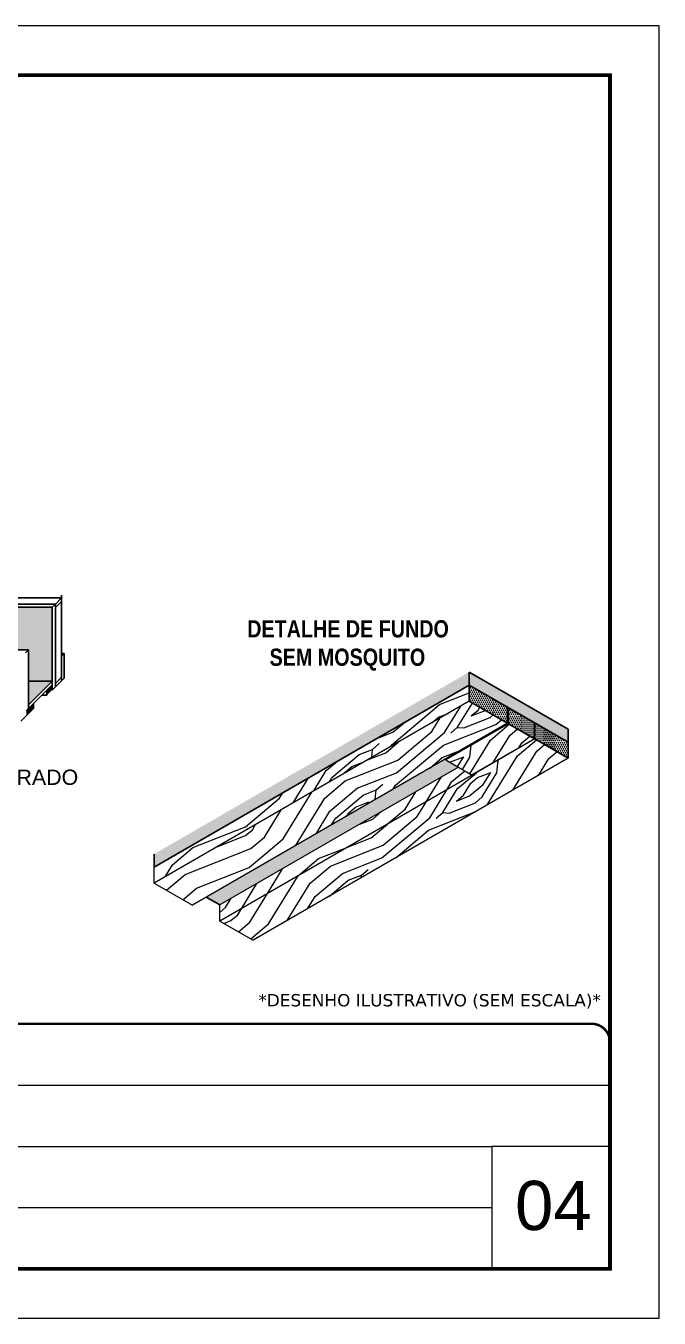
# Model space of a CAD drawing. Extents: x 3171 to 9452, y -2838 to 6252.
# Drawn here: x 8896 to 9411, y 5202 to 6252 of the extents above; entities that cross this region are included whole.
import ezdxf
from ezdxf.enums import TextEntityAlignment as Align

# ---------------------------------------------------------------- set-up
doc = ezdxf.new("R2010")
doc.units = 0
doc.linetypes.add('CONTINUO', pattern=[0])
doc.linetypes.add('DASHED', pattern=[0.75, 0.5, -0.25])
for name, color, linetype, lineweight in [('CARIMBO', 255, 'Continuous', 9), ('Demarcação 1', 251, 'Continuous', 9), ('Folhas', 255, 'Continuous', 9), ('fundo', 100, 'Continuous', 9), ('Madeira', 126, 'Continuous', 18), ('SARRAFO DE PRESSAO', 251, 'DASHED', 9)]:
    doc.layers.add(name, color=color, linetype=linetype, lineweight=lineweight)
for name, color, linetype in [('HACHURA MADEIRAS', 1, 'Continuous'), ('material do compensado', 7, 'Continuous'), ('texto', 7, 'Continuous')]:
    doc.layers.add(name, color=color, linetype=linetype)
doc.styles.add('ARIAL', font='arial.ttf')
doc.styles.add('CESAR1', font='arial.ttf', dxfattribs={"oblique": 15})
doc.styles.add('ROMANC', font='techb___.ttf', dxfattribs={"height": 2.5})
doc.styles.add('stylellllll', font='verdana.ttf', dxfattribs={"height": 2})
pattern_1 = [(355, (-40407.98, 2854.77), (111.07494, 93.20294), [5.12645, -97.40264]), (85, (-40364, 2886.94), (-93.20294, 111.07494), [10.2529, -92.27619]), (40, (-40385.32, 2878.516), (8.936, 102.13894), [7.24881, -21.74642, 7.24881, -14.497615, 50.751904, -43.50449]), (40, (-40413.54, 2850.11), (8.936, 102.13894), [7.24983, -14.49967, 7.24983, -115.99871]), (40, (-40376.896, 2857.194), (8.936, 102.13894), [7.24983, -137.7482]), (40, (-40367.13, 2851.194), (8.936, 102.13894), [7.24983, -137.7482]), (40, (-40381.556, 2862.75), (8.936, 102.13894), [7.24983, -137.7482]), (40, (-40386.216, 2868.3), (8.936, 102.13894), [14.49967, -130.49838]), (40, (-40353.98, 2942.67), (8.936, 102.13894), [14.49967, -130.49838]), (40, (-40395.98, 2874.3), (8.936, 102.13894), [28.99933, -115.99871]), (40, (-40400.64, 2879.856), (8.936, 102.13894), [28.99933, -115.99871]), (40, (-40331.57, 2904.69), (8.936, 102.13894), [28.99933, -115.99871]), (40, (-40404.86, 2890.52), (8.936, 102.13894), [21.7497, -123.24834]), (40, (-40423.944, 2907.625), (8.936, 102.13894), [21.7497, -123.24834]), (40, (-40414.62, 2896.52), (8.936, 102.13894), [21.7497, -123.24834]), (40, (-40345.55, 2921.35), (8.936, 102.13894), [36.24951, -108.74853]), (40, (-40355.32, 2927.35), (8.936, 102.13894), [36.24951, -108.74853]), (40, (-40347.34, 2900.92), (8.936, 102.13894), [50.74931, -94.24873]), (21.56505, (-40396.877, 2864.09), (102.138945, -8.936), [11.4631, -217.79893]), (21.56505, (-40373.77, 2892.943), (102.138945, -8.936), [11.4631, -217.79893]), (21.56505, (-40379.77, 2883.176), (102.138945, -8.936), [11.4631, -217.79893]), (21.56505, (-40402.877, 2854.32), (102.138945, -8.936), [22.9262, -206.33583]), (21.56505, (-40378.43, 2898.497), (102.138945, -8.936), [34.3893, -194.87273]), (21.56505, (-40388.195, 2904.497), (102.138945, -8.936), [45.8524, -183.40963]), (21.56505, (-40397.962, 2910.498), (102.138945, -8.936), [45.8524, -183.40963]), (21.56505, (-40410.602, 2942.48), (102.138945, -8.936), [45.8524, -183.40963]), (21.56505, (-40411.496, 2932.266), (102.138945, -8.936), [57.3155, -171.94653]), (21.56505, (-40407.283, 2921.605), (102.138945, -8.936), [57.3155, -171.94653]), (58.43495, (-40375.11, 2877.62), (8.936, 102.138945), [11.4631, -217.79893]), (58.43495, (-40391.323, 2868.75), (8.936, 102.138945), [11.4631, -217.79893]), (58.43495, (-40407.984, 2854.77), (8.936, 102.138945), [22.9262, -206.33583]), (58.43495, (-40376, 2867.41), (8.936, 102.138945), [22.9262, -206.33583]), (58.43495, (-40418.645, 2850.555), (8.936, 102.138945), [34.3893, -194.87273]), (58.43495, (-40428.86, 2851.45), (8.936, 102.138945), [45.8524, -183.40963]), (58.43495, (-40336.487, 2848.513), (8.936, 102.138945), [45.8524, -183.40963]), (58.43495, (-40371.34, 2861.854), (8.936, 102.138945), [45.8524, -183.40963]), (58.43495, (-40351.808, 2849.853), (8.936, 102.138945), [57.3155, -171.94653]), (58.43495, (-40361.575, 2855.854), (8.936, 102.138945), [57.3155, -171.94653])]
pattern_2 = [(0, (-29515.467, -4899.1834), (0.82275303, 1.645506056), [0, -1.645506056])]

# ---------------------------------------------------------------- blocks, each defined once
blk = doc.blocks.new('9999999999')
at = {"color": 30, "linetype": 'CONTINUO'}
for p, q in [((98564.6, 34379.6), (99584, 34379.6)), ((98564.6, 34329.8), (99488, 34329.8)), ((99584, 34329.8), (99488, 34329.8)), ((99488, 34329.8), (99488, 34230.2)), ((98564.6, 34280), (99488, 34280))]:
    blk.add_line(p, q, dxfattribs=at)
at = {"color": 30, "linetype": 'CONTINUO', "const_width": 2}
blk.add_lwpolyline([(99584, 34230.2), (99584, 34414.4, 0.414214), (99569, 34429.4), (98229, 34429.4, 0.414214), (98214, 34414.4), (98214, 34245.2, 0.414214), (98229, 34230.2), (99584, 34230.2)], format="xyb", dxfattribs=at)
at = {"layer": 'Folhas'}
blk.add_lwpolyline([(98139, 34190.2), (99624, 34190.2), (99624, 35240.2), (98139, 35240.2)], close=True, dxfattribs=at)
at = {"layer": 'Folhas', "color": 30, "const_width": 3}
blk.add_lwpolyline([(98214, 34230.2), (99584, 34230.2), (99584, 35200.2), (98214, 35200.2)], close=True, dxfattribs=at)

msp = doc.modelspace()

# ---------------------------------------------------------------- hatches: boundary and pattern name
at = {"linetype": 'ByBlock', "ltscale": 2}
msp.add_hatch(color=256, dxfattribs=at).paths.add_polyline_path([(8927.41, 5742.42), (8925.4, 5742.42), (8925.4, 5740.18)])
for points in [[(8917.78, 5712.63), (8917.78, 5716.82), (8913.55, 5712.63), (8913.55, 5708.44)], [(8902.62, 5701.78), (8896.64, 5695.85), (8896.64, 5691.66), (8902.62, 5697.59)]]:
    msp.add_hatch(color=256).paths.add_polyline_path(points)
at = {"layer": 'Demarcação 1'}
for points in [[(8486.07, 5723.46), (8508, 5745.4), (8898.57, 5745.4), (8898.57, 5719.77), (8917.78, 5719.77), (8917.78, 5779.93), (8486.07, 5779.93)], [(8898.57, 5719.77), (8898.57, 5700.72), (8917.78, 5719.77)]]:
    msp.add_hatch(color=256, dxfattribs=at).paths.add_polyline_path(points)
at = {"layer": 'fundo'}
h = msp.add_hatch(color=252, dxfattribs=at)
h.dxf.hatch_style = 1
h.paths.add_polyline_path([(9000.68, 5579.44), (9000.68, 5568.78), (9256.82, 5716.67), (9256.82, 5727.32)])
h = msp.add_hatch(color=252, dxfattribs=at)
h.dxf.hatch_style = 1
h.paths.add_polyline_path([(9287.9, 5709.38), (9256.82, 5727.32), (9256.82, 5716.67), (9287.9, 5698.73), (9337.24, 5670.24), (9337.24, 5680.9)])
h = msp.add_hatch(color=252, dxfattribs=at)
h.dxf.hatch_style = 1
h.paths.add_polyline_path([(9248.19, 5649.93), (9237.82, 5655.91), (9237.82, 5656.79), (9043.03, 5544.33), (9053.95, 5538.02)])
at = {"layer": 'HACHURA MADEIRAS'}
h = msp.add_hatch(dxfattribs=at)
h.set_pattern_fill('DOTS', scale=1.036539)
h.set_pattern_definition(pattern_2)
h.paths.add_polyline_path([(9287.9, 5685.7), (9287.9, 5698.73), (9256.82, 5716.67), (9256.82, 5703.64)])
h = msp.add_hatch(dxfattribs=at)
h.set_pattern_fill('DOTS', scale=1.036539)
h.set_pattern_definition(pattern_2)
h.paths.add_polyline_path([(9288.66, 5698.29), (9288.66, 5685.26), (9309.8, 5673.06), (9309.8, 5686.08)])
h = msp.add_hatch(dxfattribs=at)
h.set_pattern_fill('DOTS', scale=1.036539)
h.set_pattern_definition(pattern_2)
h.paths.add_polyline_path([(9310.1, 5685.91), (9310.1, 5672.89), (9337.24, 5657.22), (9337.24, 5670.24)])
at = {"layer": 'Madeira'}
h = msp.add_hatch(dxfattribs=at)
h.set_pattern_fill('PATRON00077', color=256, scale=102.529099, angle=355, pattern_type=2)
h.set_pattern_definition(pattern_1)
h.paths.add_polyline_path([(9000.68, 5568.78), (9000.68, 5555.76), (9256.82, 5703.64), (9256.82, 5716.67)])
h = msp.add_hatch(dxfattribs=at)
h.set_pattern_fill('PATRON00077', color=256, scale=102.529099, angle=355, pattern_type=2)
h.set_pattern_definition([(355, (-9305.47, -66385.8), (111.07494, 93.20294), [5.12645, -97.40264]), (85, (-9261.48, -66353.63), (-93.20294, 111.07494), [10.25291, -92.27619]), (40, (-9282.804, -66362.054), (8.936, 102.138945), [7.248807, -21.74642, 7.248807, -14.497615, 50.751904, -43.504487]), (40, (-9311.02, -66390.46), (8.936, 102.138945), [7.24983, -14.499665, 7.24983, -115.99871]), (40, (-9274.38, -66383.375), (8.936, 102.138945), [7.24983, -137.74821]), (40, (-9264.61, -66389.376), (8.936, 102.138945), [7.24983, -137.74821]), (40, (-9279.04, -66377.82), (8.936, 102.138945), [7.24983, -137.74821]), (40, (-9283.7, -66372.27), (8.936, 102.138945), [14.49967, -130.49838]), (40, (-9251.46, -66297.9), (8.936, 102.138945), [14.49967, -130.49838]), (40, (-9293.465, -66366.27), (8.936, 102.138945), [28.99933, -115.99871]), (40, (-9298.125, -66360.714), (8.936, 102.138945), [28.99933, -115.99871]), (40, (-9229.054, -66335.88), (8.936, 102.138945), [28.99933, -115.99871]), (40, (-9302.34, -66350.05), (8.936, 102.138945), [21.7497, -123.24834]), (40, (-9321.426, -66332.945), (8.936, 102.138945), [21.7497, -123.24834]), (40, (-9312.106, -66344.05), (8.936, 102.138945), [21.7497, -123.24834]), (40, (-9243.034, -66319.22), (8.936, 102.138945), [36.24951, -108.74853]), (40, (-9252.8, -66313.22), (8.936, 102.138945), [36.24951, -108.74853]), (40, (-9244.82, -66339.65), (8.936, 102.138945), [50.74931, -94.24873]), (21.56505, (-9294.36, -66376.48), (102.138945, -8.936), [11.4631, -217.79893]), (21.56505, (-9271.25, -66347.627), (102.138945, -8.936), [11.4631, -217.79893]), (21.56505, (-9277.25, -66357.394), (102.138945, -8.936), [11.4631, -217.79893]), (21.56505, (-9300.36, -66386.25), (102.138945, -8.936), [22.9262, -206.33583]), (21.56505, (-9275.91, -66342.073), (102.138945, -8.936), [34.3893, -194.87273]), (21.56505, (-9285.677, -66336.073), (102.138945, -8.936), [45.8524, -183.40963]), (21.56505, (-9295.444, -66330.07), (102.138945, -8.936), [45.8524, -183.40963]), (21.56505, (-9308.084, -66298.09), (102.138945, -8.936), [45.8524, -183.40963]), (21.56505, (-9308.98, -66308.304), (102.138945, -8.936), [57.31551, -171.94653]), (21.56505, (-9304.765, -66318.965), (102.138945, -8.936), [57.31551, -171.94653]), (58.43495, (-9272.59, -66362.948), (8.936, 102.138945), [11.4631, -217.79893]), (58.43495, (-9288.805, -66371.82), (8.936, 102.138945), [11.4631, -217.79893]), (58.43495, (-9305.466, -66385.8), (8.936, 102.138945), [22.9262, -206.33583]), (58.43495, (-9273.484, -66373.16), (8.936, 102.138945), [22.9262, -206.33583]), (58.43495, (-9316.127, -66390.015), (8.936, 102.138945), [34.3893, -194.87273]), (58.43495, (-9326.34, -66389.12), (8.936, 102.138945), [45.8524, -183.40963]), (58.43495, (-9233.97, -66392.057), (8.936, 102.138945), [45.8524, -183.40963]), (58.43495, (-9268.824, -66378.715), (8.936, 102.138945), [45.8524, -183.40963]), (58.43495, (-9249.29, -66390.716), (8.936, 102.138945), [57.31551, -171.94653]), (58.43495, (-9259.057, -66384.716), (8.936, 102.138945), [57.31551, -171.94653])])
h.paths.add_polyline_path([(9000.68, 5555.76), (9031.76, 5537.82), (9287.9, 5685.7), (9256.82, 5703.64)])
h = msp.add_hatch(dxfattribs=at)
h.set_pattern_fill('PATRON00077', color=256, scale=102.529099, angle=355, pattern_type=2)
h.set_pattern_definition([(355, (-40429.95, 2867.51), (111.07494, 93.20294), [5.12645, -97.40264]), (85, (-40385.97, 2899.68), (-93.20294, 111.07494), [10.2529, -92.27619]), (40, (-40407.29, 2891.255), (8.936, 102.13894), [7.24881, -21.74642, 7.24881, -14.497615, 50.751904, -43.50449]), (40, (-40435.5, 2862.85), (8.936, 102.13894), [7.24983, -14.49967, 7.24983, -115.99871]), (40, (-40398.86, 2869.93), (8.936, 102.13894), [7.24983, -137.7482]), (40, (-40389.09, 2863.93), (8.936, 102.13894), [7.24983, -137.7482]), (40, (-40403.52, 2875.49), (8.936, 102.13894), [7.24983, -137.7482]), (40, (-40408.18, 2881.04), (8.936, 102.13894), [14.49967, -130.49838]), (40, (-40375.94, 2955.41), (8.936, 102.13894), [14.49967, -130.49838]), (40, (-40417.95, 2887.04), (8.936, 102.13894), [28.99933, -115.99871]), (40, (-40422.61, 2892.595), (8.936, 102.13894), [28.99933, -115.99871]), (40, (-40353.536, 2917.43), (8.936, 102.13894), [28.99933, -115.99871]), (40, (-40426.82, 2903.256), (8.936, 102.13894), [21.7497, -123.24834]), (40, (-40445.91, 2920.364), (8.936, 102.13894), [21.7497, -123.24834]), (40, (-40436.59, 2909.26), (8.936, 102.13894), [21.7497, -123.24834]), (40, (-40367.52, 2934.09), (8.936, 102.13894), [36.24951, -108.74853]), (40, (-40377.284, 2940.09), (8.936, 102.13894), [36.24951, -108.74853]), (40, (-40369.304, 2913.66), (8.936, 102.13894), [50.74931, -94.24873]), (21.56505, (-40418.84, 2876.83), (102.138945, -8.936), [11.4631, -217.79893]), (21.56505, (-40395.73, 2905.68), (102.138945, -8.936), [11.4631, -217.79893]), (21.56505, (-40401.733, 2895.915), (102.138945, -8.936), [11.4631, -217.79893]), (21.56505, (-40424.84, 2867.06), (102.138945, -8.936), [22.9262, -206.33583]), (21.56505, (-40400.39, 2911.236), (102.138945, -8.936), [34.3893, -194.87273]), (21.56505, (-40410.16, 2917.236), (102.138945, -8.936), [45.8524, -183.40963]), (21.56505, (-40419.926, 2923.237), (102.138945, -8.936), [45.8524, -183.40963]), (21.56505, (-40432.567, 2955.22), (102.138945, -8.936), [45.8524, -183.40963]), (21.56505, (-40433.46, 2945.005), (102.138945, -8.936), [57.3155, -171.94653]), (21.56505, (-40429.247, 2934.345), (102.138945, -8.936), [57.3155, -171.94653]), (58.43495, (-40397.073, 2890.36), (8.936, 102.138945), [11.4631, -217.79893]), (58.43495, (-40413.287, 2881.49), (8.936, 102.138945), [11.4631, -217.79893]), (58.43495, (-40429.95, 2867.507), (8.936, 102.138945), [22.9262, -206.33583]), (58.43495, (-40397.966, 2880.147), (8.936, 102.138945), [22.9262, -206.33583]), (58.43495, (-40440.61, 2863.294), (8.936, 102.138945), [34.3893, -194.87273]), (58.43495, (-40450.823, 2864.188), (8.936, 102.138945), [45.8524, -183.40963]), (58.43495, (-40358.45, 2861.25), (8.936, 102.138945), [45.8524, -183.40963]), (58.43495, (-40393.306, 2874.594), (8.936, 102.138945), [45.8524, -183.40963]), (58.43495, (-40373.77, 2862.593), (8.936, 102.138945), [57.3155, -171.94653]), (58.43495, (-40383.54, 2868.593), (8.936, 102.138945), [57.3155, -171.94653])])
h.paths.add_polyline_path([(9258.96, 5643.71), (9309.8, 5673.06), (9288.14, 5685.63), (9237.82, 5655.91)])
h = msp.add_hatch(dxfattribs=at)
h.set_pattern_fill('PATRON00077', color=256, scale=102.529099, angle=355, pattern_type=2)
h.set_pattern_definition(pattern_1)
h.paths.add_polyline_path([(9081.11, 5509.34), (9337.24, 5657.22), (9310.1, 5672.89), (9054.05, 5525.06)])
h = msp.add_hatch(dxfattribs=at)
h.set_pattern_fill('PATRON00077', color=256, scale=102.529099, angle=355, pattern_type=2)
h.set_pattern_definition(pattern_1)
h.paths.add_polyline_path([(9259.32, 5643.5), (9248.05, 5650.01), (9053.89, 5537.98), (9053.95, 5525)])

# ---------------------------------------------------------------- linework, layer by layer
for p, q in [((8925.4, 5787.55), (8487.46, 5787.55)), ((8925.4, 5787.55), (8920.35, 5782.5)), ((8925.4, 5722.42), (8925.4, 5789.78)), ((8925.4, 5720.18), (8925.4, 5787.55)), ((8486.07, 5779.93), (8917.78, 5779.93)), ((8488.64, 5782.5), (8920.35, 5782.5)), ((8920.35, 5782.5), (8534.73, 5782.5)), ((8920.35, 5782.5), (8917.78, 5779.93)), ((8917.78, 5712.63), (8917.78, 5779.93)), ((8920.35, 5715.18), (8920.35, 5782.5)), ((8920.35, 5782.5), (8920.35, 5776.34)), ((8898.57, 5745.4), (8508, 5745.4)), ((8898.57, 5693.57), (8898.57, 5745.4)), ((8925.4, 5723.1), (8920.35, 5718.05)), ((8917.78, 5716.82), (8896.64, 5695.85)), ((8917.78, 5719.77), (8898.57, 5700.72)), ((8913.55, 5712.63), (8913.55, 5708.44)), ((8902.62, 5697.59), (8902.62, 5701.78)), ((8913.55, 5708.44), (8909.33, 5708.44))]:
    msp.add_line(p, q)
at = {"linetype": 'ByBlock', "ltscale": 2}
for p, q in [((8925.4, 5784.63), (8920.35, 5779.62)), ((8896.06, 5742.83), (8898.57, 5745.4)), ((8925.4, 5740.18), (8927.41, 5742.42)), ((8927.41, 5742.42), (8925.4, 5742.42)), ((8927.41, 5722.42), (8927.41, 5742.42)), ((8925.4, 5720.18), (8917.78, 5712.63)), ((8925.4, 5720.18), (8927.41, 5722.42)), ((8902.62, 5697.59), (8892.24, 5687.29)), ((8898.57, 5693.57), (8896.06, 5691.09))]:
    msp.add_line(p, q, dxfattribs=at)
at = {"color": 0}
msp.add_line((8917.78, 5719.77), (8898.57, 5719.77), dxfattribs=at)
at = {"layer": 'Madeira'}
for p, q in [((9256.82, 5703.64), (9000.68, 5555.76)), ((9287.9, 5685.7), (9031.76, 5537.82)), ((9288.66, 5685.26), (9237.82, 5655.91)), ((9310.1, 5672.89), (9053.95, 5525)), ((9309.8, 5673.06), (9258.96, 5643.71)), ((9248.19, 5649.93), (9053.95, 5538.02)), ((9337.24, 5657.22), (9081.09, 5509.33)), ((9237.82, 5655.91), (9259.26, 5643.54)), ((9000.68, 5555.76), (9000.68, 5568.78)), ((9000.68, 5555.76), (9031.76, 5537.82)), ((9053.95, 5525), (9053.95, 5538.02)), ((9053.95, 5525), (9081.09, 5509.33))]:
    msp.add_line(p, q, dxfattribs=at)
at = {"layer": 'material do compensado'}
for p, q in [((9256.82, 5703.64), (9256.82, 5727.32)), ((9256.82, 5727.32), (9287.9, 5709.38)), ((9256.82, 5716.67), (9000.68, 5568.78)), ((9256.82, 5716.67), (9287.9, 5698.73)), ((9256.82, 5703.64), (9287.9, 5685.7)), ((9287.9, 5709.38), (9337.24, 5680.9)), ((9287.9, 5698.73), (9337.24, 5670.24)), ((9287.9, 5685.7), (9287.9, 5698.73)), ((9288.66, 5685.26), (9288.66, 5698.29)), ((9288.66, 5685.26), (9309.8, 5673.06)), ((9309.8, 5673.06), (9309.8, 5686.08)), ((9310.1, 5672.89), (9310.1, 5685.91)), ((9337.24, 5657.22), (9337.24, 5680.9)), ((9310.1, 5672.89), (9337.24, 5657.22)), ((9237.82, 5655.91), (9237.82, 5656.79)), ((9000.68, 5579.44), (9000.68, 5568.78)), ((9053.95, 5538.02), (9043.03, 5544.33))]:
    msp.add_line(p, q, dxfattribs=at)

# ---------------------------------------------------------------- block references
at = {"layer": 'SARRAFO DE PRESSAO', "color": 6, "linetype": 'ByBlock'}
msp.add_blockref('9999999999', (-90212.79, -28987.88), dxfattribs=at)

# ---------------------------------------------------------------- texts
at = {"style": 'stylellllll'}
msp.add_text('*DESENHO ILUSTRATIVO (SEM ESCALA)*', height=10, dxfattribs=at).set_placement((9363.77, 5455.65), align=Align.RIGHT)
at = {"layer": 'CARIMBO', "style": 'CESAR1'}
msp.add_text('PAINEL LATERAL ESTRUTURADO', height=12.436, dxfattribs=at).set_placement((8658.05, 5641.81), align=Align.MIDDLE_LEFT)
at = {"layer": 'CARIMBO', "style": 'ARIAL'}
msp.add_text('04', height=40, dxfattribs=at).set_placement((9294.05, 5273.89))
at = {"layer": 'texto', "style": 'ROMANC'}
for s, p in [('DETALHE DE FUNDO ', (9160.5, 5762.4)), ('SEM MOSQUITO', (9157.76, 5739.35))]:
    msp.add_text(s, height=14, dxfattribs=at).set_placement(p, align=Align.MIDDLE_CENTER)

doc.saveas('drawing.dxf')
